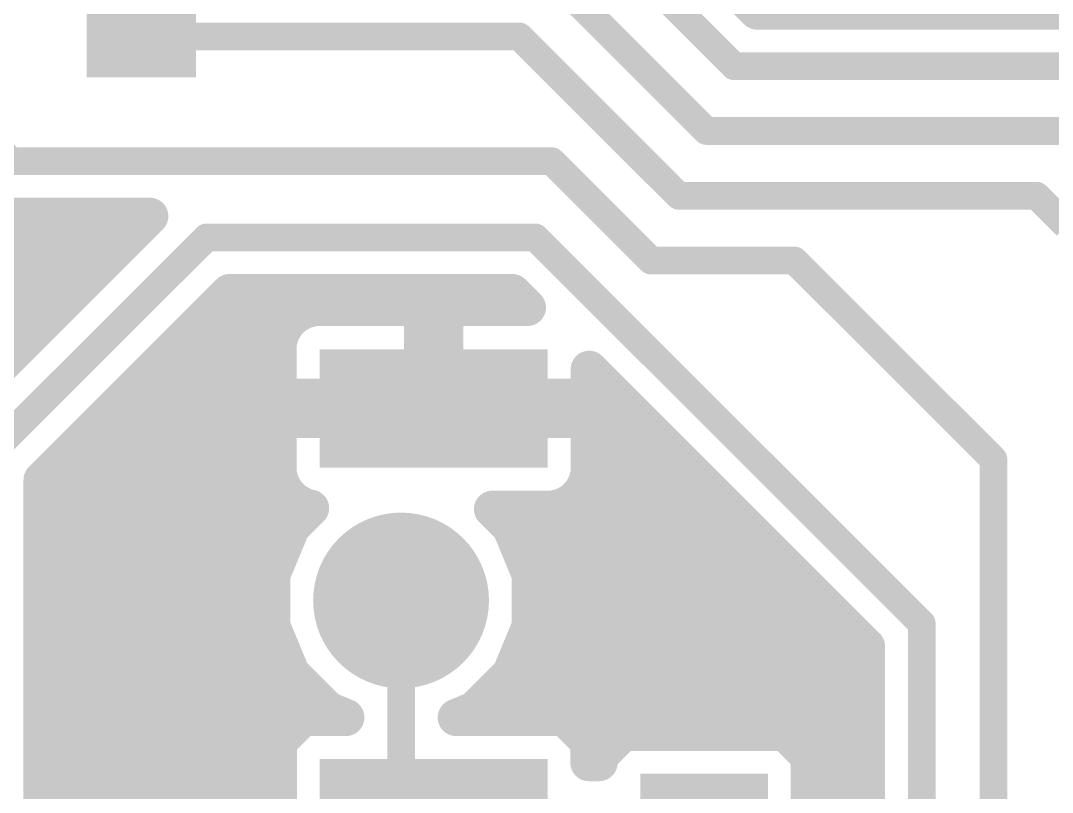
# Model space of a CAD drawing. Extents: x -40.6 to 40.6, y -25.6 to 25.6.
# Drawn here: x -33.74 to -22.42, y 5.08 to 13.56 of the extents above; entities that cross this region are included whole.
import ezdxf

# ---------------------------------------------------------------- set-up
doc = ezdxf.new("R2010")
doc.units = 0
doc.layers.add('1', color=22, linetype='CONTINUOUS')
doc.layers.add('18', color=82, linetype='CONTINUOUS')

# ---------------------------------------------------------------- blocks, each defined once
blk = doc.blocks.new('RECT')
blk.add_solid([(-0.5, -0.5), (0.5, -0.5), (-0.5, 0.5), (0.5, 0.5)])
blk = doc.blocks.new('ROUNDV')
at = {"const_width": 0.5}
blk.add_lwpolyline([(0, -0.25, 1), (0, 0.25, 1), (0, -0.25)], format="xyb", dxfattribs=at)

msp = doc.modelspace()

# ---------------------------------------------------------------- linework, layer by layer
at = {"layer": '1'}
for points, const_width in [([(-25.6572, 13.6612), (-28.8575, 16.8616)], 0.4064), ([(-29.1084, 16.256), (-25.908, 13.0556)], 0.3048), ([(-26.2128, 12.3444), (-28.6004, 14.732)], 0.3048), ([(-19.0023, 13.6612), (-25.6572, 13.6612)], 0.4064), ([(-33.8488, 12.0142), (-35.2178, 13.3832)], 0.3048), ([(-32.4178, 13.3832), (-29.055, 13.3832)], 0.3048), ([(-28.7248, 13.3832), (-29.055, 13.3832)], 0.3048), ([(-28.7248, 13.3832), (-28.2676, 13.3832)], 0.3048), ([(-28.2676, 13.3832), (-28.0924, 13.208)], 0.3048), ([(-26.5176, 11.6332), (-28.0924, 13.208)], 0.3048), ([(-25.908, 13.0556), (-25.7048, 13.0556)], 0.3048), ([(-19.2532, 13.0556), (-25.7048, 13.0556)], 0.3048), ([(-25.5524, 12.3444), (-26.2128, 12.3444)], 0.3048), ([(-19.939, 12.3444), (-25.5524, 12.3444)], 0.3048), ([(-31.9786, 12.0142), (-33.8488, 12.0142)], 0.3048), ([(-28.3718, 12.0142), (-31.9786, 12.0142)], 0.3048), ([(-28.3718, 12.0142), (-27.9146, 12.0142)], 0.3048), ([(-27.9146, 12.0142), (-27.8638, 11.9634)], 0.3048), ([(-26.8224, 10.922), (-27.8638, 11.9634)], 0.3048), ([(-25.9842, 11.6332), (-26.5176, 11.6332)], 0.3048), ([(-22.5898, 11.6332), (-25.9842, 11.6332)], 0.3048), ([(-22.4628, 11.5062), (-22.5898, 11.6332)], 0.3048), ([(-35.5084, 11.3792), (-32.3524, 11.3792)], 0.4064), ([(-32.323, 11.4086), (-34.7178, 9.0138)], 0.4064), ([(-34.0996, 11.4086), (-32.323, 11.4086)], 0.4064), ([(-22.2596, 11.303), (-22.4628, 11.5062)], 0.3048), ([(-34.1122, 8.763), (-31.6992, 11.176)], 0.3048), ([(-31.6992, 11.176), (-28.6004, 11.176)], 0.3048), ([(-28.6004, 11.176), (-28.0924, 11.176)], 0.3048), ([(-28.0924, 11.176), (-27.0256, 10.1092)], 0.3048), ([(-40.3519, 10.9728), (-32.7588, 10.9728)], 0.4064), ([(-26.7208, 10.922), (-26.8224, 10.922)], 0.3048), ([(-25.2476, 10.922), (-26.7208, 10.922)], 0.3048), ([(-25.1206, 10.795), (-25.2476, 10.922)], 0.3048), ([(-24.9682, 10.6426), (-25.1206, 10.795)], 0.3048), ([(-40.3519, 10.5664), (-33.1652, 10.5664)], 0.4064), ([(-33.5066, 8.5122), (-31.4484, 10.5704)], 0.4064), ([(-31.4524, 10.5664), (-28.3392, 10.5664)], 0.4064), ([(-31.4484, 10.5704), (-28.3432, 10.5704)], 0.4064), ([(-28.3432, 10.5704), (-28.1782, 10.4054)], 0.4064), ([(-24.9682, 10.6426), (-23.2283, 8.9027)], 0.3048), ([(-30.6343, 10.3742), (-30.7385, 10.314)], 0.4064), ([(-30.518, 10.4054), (-30.6343, 10.3742)], 0.4064), ([(-29.3296, 10.4054), (-30.518, 10.4054)], 0.4064), ([(-29.3296, 9.42), (-29.3296, 10.4054)], 0.4064), ([(-28.1782, 10.4054), (-29.086, 10.4054)], 0.4064), ([(-29.086, 10.4054), (-29.086, 9.42)], 0.4064), ([(-30.8237, 10.2289), (-30.8838, 10.1247)], 0.4064), ([(-30.7385, 10.314), (-30.8237, 10.2289)], 0.4064), ([(-36.7722, 10.16), (-33.5716, 10.16)], 0.4064), ([(-31.8588, 10.16), (-30.8634, 10.16)], 0.4064), ([(-30.8838, 10.1247), (-30.915, 10.0084)], 0.4064), ([(-29.3296, 10.16), (-29.086, 10.16)], 0.4064), ([(-30.915, 10.0084), (-30.915, 9.42)], 0.4064), ([(-24.9174, 8.001), (-27.0256, 10.1092)], 0.3048), ([(-32.2652, 9.7536), (-30.915, 9.7536)], 0.4064), ([(-29.3296, 9.7536), (-29.086, 9.7536)], 0.4064), ([(-27.5006, 9.42), (-27.5006, 9.7278)], 0.4064), ([(-27.5006, 9.7278), (-25.523, 7.7502)], 0.4064), ([(-32.6716, 9.3472), (-29.3296, 9.3472)], 0.4064), ([(-30.915, 9.42), (-29.3296, 9.42)], 0.4064), ([(-29.086, 9.42), (-29.3296, 9.42)], 0.4064), ([(-29.3296, 9.42), (-29.3296, 9.1764)], 0.4064), ([(-29.086, 9.1764), (-29.086, 9.42)], 0.4064), ([(-29.086, 9.42), (-27.5006, 9.42)], 0.4064), ([(-29.086, 9.3472), (-27.12, 9.3472)], 0.4064), ([(-31.0624, 9.2982), (-31.9786, 8.382)], 0.3048), ([(-29.2078, 9.2982), (-31.0624, 9.2982)], 0.3048), ([(-29.3296, 9.1764), (-30.915, 9.1764)], 0.4064), ([(-30.915, 9.1764), (-30.915, 8.588)], 0.4064), ([(-27.5006, 9.1764), (-29.086, 9.1764)], 0.4064), ([(-27.5006, 8.588), (-27.5006, 9.1764)], 0.4064), ([(-33.078, 8.9408), (-30.915, 8.9408)], 0.4064), ([(-27.5006, 8.9408), (-26.7136, 8.9408)], 0.4064), ([(-23.2283, 8.9027), (-23.1648, 8.8392)], 0.3048), ([(-23.0632, 8.7376), (-23.2283, 8.9027)], 0.3048), ([(-23.0632, 2.8956), (-23.0632, 8.7376)], 0.3048), ([(-33.4844, 8.5344), (-30.9006, 8.5344)], 0.4064), ([(-30.915, 8.588), (-30.8838, 8.4717)], 0.4064), ([(-27.5318, 8.4717), (-27.5006, 8.588)], 0.4064), ([(-27.515, 8.5344), (-26.3072, 8.5344)], 0.4064), ([(-33.5066, -21.2058), (-33.5066, 8.5122)], 0.4064), ([(-30.8838, 8.4717), (-30.8237, 8.3675)], 0.4064), ([(-27.5919, 8.3675), (-27.5318, 8.4717)], 0.4064), ([(-31.9786, 8.382), (-31.9786, 2.1336)], 0.3048), ([(-30.8237, 8.3675), (-30.7385, 8.2823)], 0.4064), ([(-27.6771, 8.2823), (-27.5919, 8.3675)], 0.4064), ([(-30.558, 8.2017), (-30.7681, 7.9917)], 0.4064), ([(-30.7385, 8.2823), (-30.6343, 8.2222)], 0.4064), ([(-30.6343, 8.2222), (-30.558, 8.2017)], 0.4064), ([(-28.3631, 7.9917), (-28.5625, 8.191)], 0.4064), ([(-28.5625, 8.191), (-27.8976, 8.191)], 0.4064), ([(-27.8976, 8.191), (-27.7813, 8.2222)], 0.4064), ([(-27.7813, 8.2222), (-27.6771, 8.2823)], 0.4064), ([(-33.5066, 8.128), (-30.6317, 8.128)], 0.4064), ([(-28.4995, 8.128), (-25.9008, 8.128)], 0.4064), ([(-30.7681, 7.9917), (-30.984, 7.4703)], 0.4064), ([(-28.1472, 7.4703), (-28.3631, 7.9917)], 0.4064), ([(-23.8506, 6.9342), (-24.9174, 8.001)], 0.3048), ([(-25.523, 7.7502), (-24.4562, 6.6833)], 0.4064), ([(-33.5066, 7.7216), (-30.8799, 7.7216)], 0.4064), ([(-28.2513, 7.7216), (-25.4944, 7.7216)], 0.4064), ([(-30.984, 7.4703), (-30.984, 6.9061)], 0.4064), ([(-28.1472, 6.9061), (-28.1472, 7.4703)], 0.4064), ([(-33.5066, 7.3152), (-30.984, 7.3152)], 0.4064), ([(-28.1472, 7.3152), (-25.088, 7.3152)], 0.4064), ([(-29.5656, 7.1882), (-29.5656, 5.156)], 0.3048), ([(-33.5066, 6.9088), (-30.984, 6.9088)], 0.4064), ([(-30.984, 6.9061), (-30.7681, 6.3847)], 0.4064), ([(-28.3631, 6.3847), (-28.1472, 6.9061)], 0.4064), ([(-28.1472, 6.9088), (-24.6816, 6.9088)], 0.4064), ([(-23.8506, 6.7564), (-23.8506, 6.9342)], 0.3048), ([(-23.8506, 0.2286), (-23.8506, 6.7564)], 0.3048), ([(-24.4562, 6.6833), (-24.4562, 0.446)], 0.4064), ([(-33.5066, 6.5024), (-30.8168, 6.5024)], 0.4064), ([(-28.3144, 6.5024), (-24.4562, 6.5024)], 0.4064), ([(-30.7681, 6.3847), (-30.3691, 5.9857)], 0.4064), ([(-28.7621, 5.9857), (-28.3631, 6.3847)], 0.4064), ([(-33.5066, 6.096), (-30.4793, 6.096)], 0.4064), ([(-28.6519, 6.096), (-24.4562, 6.096)], 0.4064), ([(-30.3691, 5.9857), (-30.1712, 5.9038)], 0.4064), ([(-28.96, 5.9038), (-28.7621, 5.9857)], 0.4064), ([(-30.6455, 5.9014), (-30.911, 5.6359)], 0.4064), ([(-30.1712, 5.9014), (-30.6455, 5.9014)], 0.4064), ([(-30.1712, 5.9038), (-30.1712, 5.9014)], 0.4064), ([(-28.96, 5.9014), (-28.96, 5.9038)], 0.4064), ([(-27.7701, 5.9014), (-28.96, 5.9014)], 0.4064), ([(-27.5046, 5.6359), (-27.7701, 5.9014)], 0.4064), ([(-33.5066, 5.6896), (-30.8573, 5.6896)], 0.4064), ([(-27.5583, 5.6896), (-27.1741, 5.6896)], 0.4064), ([(-27.1259, 5.7378), (-27.3914, 5.4723)], 0.4064), ([(-25.3505, 5.7378), (-27.1259, 5.7378)], 0.4064), ([(-25.085, 5.4723), (-25.3505, 5.7378)], 0.4064), ([(-25.3023, 5.6896), (-24.4562, 5.6896)], 0.4064), ([(-30.911, 5.6359), (-30.911, 3.9605)], 0.4064), ([(-27.5046, 5.4062), (-27.5046, 5.6359)], 0.4064), ([(-27.3914, 5.4723), (-27.3914, 5.4062)], 0.4064), ([(-25.085, 4.0969), (-25.085, 5.4723)], 0.4064), ([(-27.3914, 5.4062), (-27.5046, 5.4062)], 0.4064), ([(-33.5066, 5.2832), (-30.911, 5.2832)], 0.4064), ([(-25.085, 5.2832), (-24.4562, 5.2832)], 0.4064), ([(-29.5656, 5.156), (-29.2078, 4.7982)], 0.3048), ([(-33.5066, 4.8768), (-30.911, 4.8768)], 0.4064), ([(-25.085, 4.8768), (-24.4562, 4.8768)], 0.4064)]:
    msp.add_lwpolyline(points, dxfattribs=dict(at, const_width=const_width))
for points, const_width in [([(-25.6572, 13.7628, 1), (-25.6572, 13.5596)], 0.2032), ([(-25.729, 13.5894, 1), (-25.5853, 13.733)], 0.2032), ([(-32.4178, 13.4594, 1), (-32.4178, 13.307)], 0.1524), ([(-29.055, 13.4594, 1), (-29.055, 13.307)], 0.1524), ([(-29.055, 13.307, 1), (-29.055, 13.4594)], 0.1524), ([(-28.7248, 13.4594, 1), (-28.7248, 13.307)], 0.1524), ([(-28.7248, 13.307, 1), (-28.7248, 13.4594)], 0.1524), ([(-28.2137, 13.4371, 1), (-28.3215, 13.3293)], 0.1524), ([(-28.2676, 13.307, 1), (-28.2676, 13.4594)], 0.1524), ([(-28.0385, 13.2619, 1), (-28.1463, 13.1541)], 0.1524), ([(-28.1463, 13.1541, 1), (-28.0385, 13.2619)], 0.1524), ([(-25.908, 13.1318, 1), (-25.908, 12.9794)], 0.1524), ([(-25.9619, 13.0017, 1), (-25.8541, 13.1095)], 0.1524), ([(-25.7048, 13.1318, 1), (-25.7048, 12.9794)], 0.1524), ([(-25.7048, 12.9794, 1), (-25.7048, 13.1318)], 0.1524), ([(-26.2128, 12.4206, 1), (-26.2128, 12.2682)], 0.1524), ([(-26.2667, 12.2905, 1), (-26.1589, 12.3983)], 0.1524), ([(-25.5524, 12.4206, 1), (-25.5524, 12.2682)], 0.1524), ([(-25.5524, 12.2682, 1), (-25.5524, 12.4206)], 0.1524), ([(-33.9027, 11.9603, 1), (-33.7949, 12.0681)], 0.1524), ([(-31.9786, 12.0904, 1), (-31.9786, 11.938)], 0.1524), ([(-31.9786, 11.938, 1), (-31.9786, 12.0904)], 0.1524), ([(-28.3718, 12.0904, 1), (-28.3718, 11.938)], 0.1524), ([(-28.3718, 11.938, 1), (-28.3718, 12.0904)], 0.1524), ([(-27.8607, 12.0681, 1), (-27.9685, 11.9603)], 0.1524), ([(-27.9146, 11.938, 1), (-27.9146, 12.0904)], 0.1524), ([(-27.8099, 12.0173, 1), (-27.9177, 11.9095)], 0.1524), ([(-27.9177, 11.9095, 1), (-27.8099, 12.0173)], 0.1524), ([(-26.5176, 11.7094, 1), (-26.5176, 11.557)], 0.1524), ([(-25.9842, 11.7094, 1), (-25.9842, 11.557)], 0.1524), ([(-25.9842, 11.557, 1), (-25.9842, 11.7094)], 0.1524), ([(-22.5359, 11.6871, 1), (-22.6437, 11.5793)], 0.1524), ([(-22.5898, 11.557, 1), (-22.5898, 11.7094)], 0.1524), ([(-26.5715, 11.5793, 1), (-26.4637, 11.6871)], 0.1524), ([(-32.2512, 11.3368, 1), (-32.3949, 11.4804)], 0.2032), ([(-32.3524, 11.2776, 1), (-32.3524, 11.4808)], 0.2032), ([(-32.323, 11.307, 1), (-32.323, 11.5102)], 0.2032), ([(-22.4089, 11.5601, 1), (-22.5167, 11.4523)], 0.1524), ([(-22.5167, 11.4523, 1), (-22.4089, 11.5601)], 0.1524), ([(-31.6992, 11.2522, 1), (-31.6992, 11.0998)], 0.1524), ([(-31.6453, 11.1221, 1), (-31.7531, 11.2299)], 0.1524), ([(-28.6004, 11.2522, 1), (-28.6004, 11.0998)], 0.1524), ([(-28.6004, 11.0998, 1), (-28.6004, 11.2522)], 0.1524), ([(-28.0385, 11.2299, 1), (-28.1463, 11.1221)], 0.1524), ([(-28.0924, 11.0998, 1), (-28.0924, 11.2522)], 0.1524), ([(-32.7588, 10.8712, 1), (-32.7588, 11.0744)], 0.2032), ([(-26.8224, 10.9982, 1), (-26.8224, 10.8458)], 0.1524), ([(-26.8763, 10.8681, 1), (-26.7685, 10.9759)], 0.1524), ([(-26.7208, 10.9982, 1), (-26.7208, 10.8458)], 0.1524), ([(-26.7208, 10.8458, 1), (-26.7208, 10.9982)], 0.1524), ([(-25.1937, 10.9759, 1), (-25.3015, 10.8681)], 0.1524), ([(-25.2476, 10.8458, 1), (-25.2476, 10.9982)], 0.1524), ([(-25.0667, 10.8489, 1), (-25.1745, 10.7411)], 0.1524), ([(-25.1745, 10.7411, 1), (-25.0667, 10.8489)], 0.1524), ([(-33.1652, 10.4648, 1), (-33.1652, 10.668)], 0.2032), ([(-31.4524, 10.668, 1), (-31.4524, 10.4648)], 0.2032), ([(-31.4484, 10.672, 1), (-31.4484, 10.4688)], 0.2032), ([(-31.3765, 10.4986, 1), (-31.5202, 10.6422)], 0.2032), ([(-28.2714, 10.6422, 1), (-28.4151, 10.4986)], 0.2032), ([(-28.3432, 10.4688, 1), (-28.3432, 10.672)], 0.2032), ([(-28.3392, 10.4648, 1), (-28.3392, 10.668)], 0.2032), ([(-24.9143, 10.6965, 1), (-25.0221, 10.5887)], 0.1524), ([(-25.0221, 10.5887, 1), (-24.9143, 10.6965)], 0.1524), ([(-30.6606, 10.4724, 1), (-30.608, 10.2761)], 0.2032), ([(-30.5835, 10.2863, 1), (-30.6851, 10.4622)], 0.2032), ([(-30.518, 10.507, 1), (-30.518, 10.3038)], 0.2032), ([(-30.4917, 10.3073, 1), (-30.5443, 10.5035)], 0.2032), ([(-29.228, 10.4054, 1), (-29.4312, 10.4054)], 0.2032), ([(-29.3296, 10.3038, 1), (-29.3296, 10.507)], 0.2032), ([(-29.086, 10.507, 1), (-29.086, 10.3038)], 0.2032), ([(-28.9844, 10.4054, 1), (-29.1876, 10.4054)], 0.2032), ([(-28.2501, 10.3336, 1), (-28.1064, 10.4772)], 0.2032), ([(-28.1782, 10.3038, 1), (-28.1782, 10.507)], 0.2032), ([(-30.7357, 10.1781, 1), (-30.9116, 10.2797)], 0.2032), ([(-30.7893, 10.402, 1), (-30.6877, 10.2261)], 0.2032), ([(-30.6667, 10.2422, 1), (-30.8104, 10.3859)], 0.2032), ([(-33.5716, 10.0584, 1), (-33.5716, 10.2616)], 0.2032), ([(-31.8588, 10.2616, 1), (-31.8588, 10.0584)], 0.2032), ([(-30.7857, 10.0984, 1), (-30.982, 10.151)], 0.2032), ([(-30.8955, 10.3008, 1), (-30.7518, 10.1571)], 0.2032), ([(-30.8634, 10.0584, 1), (-30.8634, 10.2616)], 0.2032), ([(-29.3296, 10.2616, 1), (-29.3296, 10.0584)], 0.2032), ([(-29.086, 10.0584, 1), (-29.086, 10.2616)], 0.2032), ([(-30.8134, 10.0084, 1), (-31.0166, 10.0084)], 0.2032), ([(-30.9718, 10.1755, 1), (-30.7959, 10.0739)], 0.2032), ([(-26.9717, 10.1631, 1), (-27.0795, 10.0553)], 0.1524), ([(-27.0795, 10.0553, 1), (-26.9717, 10.1631)], 0.1524), ([(-31.0131, 10.0347, 1), (-30.8169, 9.9821)], 0.2032), ([(-32.2652, 9.8552, 1), (-32.2652, 9.652)], 0.2032), ([(-30.915, 9.652, 1), (-30.915, 9.8552)], 0.2032), ([(-29.3296, 9.8552, 1), (-29.3296, 9.652)], 0.2032), ([(-29.086, 9.652, 1), (-29.086, 9.8552)], 0.2032), ([(-27.399, 9.7278, 1), (-27.6022, 9.7278)], 0.2032), ([(-27.4288, 9.7996, 1), (-27.5724, 9.6559)], 0.2032), ([(-32.6716, 9.4488, 1), (-32.6716, 9.2456)], 0.2032), ([(-30.915, 9.5216, 1), (-30.915, 9.3184)], 0.2032), ([(-31.0166, 9.42, 1), (-30.8134, 9.42)], 0.2032), ([(-29.3296, 9.5216, 1), (-29.3296, 9.3184)], 0.2032), ([(-29.228, 9.42, 1), (-29.4312, 9.42)], 0.2032), ([(-29.4312, 9.42, 1), (-29.228, 9.42)], 0.2032), ([(-29.3296, 9.3184, 1), (-29.3296, 9.5216)], 0.2032), ([(-29.3296, 9.2456, 1), (-29.3296, 9.4488)], 0.2032), ([(-28.9844, 9.42, 1), (-29.1876, 9.42)], 0.2032), ([(-29.086, 9.5216, 1), (-29.086, 9.3184)], 0.2032), ([(-29.086, 9.4488, 1), (-29.086, 9.2456)], 0.2032), ([(-29.1876, 9.42, 1), (-28.9844, 9.42)], 0.2032), ([(-29.086, 9.3184, 1), (-29.086, 9.5216)], 0.2032), ([(-27.6022, 9.42, 1), (-27.399, 9.42)], 0.2032), ([(-27.5006, 9.3184, 1), (-27.5006, 9.5216)], 0.2032), ([(-27.12, 9.2456, 1), (-27.12, 9.4488)], 0.2032), ([(-31.0624, 9.3744, 1), (-31.0624, 9.222)], 0.1524), ([(-31.0085, 9.2443, 1), (-31.1163, 9.3521)], 0.1524), ([(-29.2078, 9.222, 1), (-29.2078, 9.3744)], 0.1524), ([(-30.915, 9.278, 1), (-30.915, 9.0748)], 0.2032), ([(-30.8134, 9.1764, 1), (-31.0166, 9.1764)], 0.2032), ([(-29.3296, 9.0748, 1), (-29.3296, 9.278)], 0.2032), ([(-29.086, 9.278, 1), (-29.086, 9.0748)], 0.2032), ([(-27.399, 9.1764, 1), (-27.6022, 9.1764)], 0.2032), ([(-27.5006, 9.0748, 1), (-27.5006, 9.278)], 0.2032), ([(-29.4312, 9.1764, 1), (-29.228, 9.1764)], 0.2032), ([(-29.1876, 9.1764, 1), (-28.9844, 9.1764)], 0.2032), ([(-33.078, 9.0424, 1), (-33.078, 8.8392)], 0.2032), ([(-30.915, 8.8392, 1), (-30.915, 9.0424)], 0.2032), ([(-27.5006, 9.0424, 1), (-27.5006, 8.8392)], 0.2032), ([(-26.7136, 8.8392, 1), (-26.7136, 9.0424)], 0.2032), ([(-23.1744, 8.9566, 1), (-23.2822, 8.8488)], 0.1524), ([(-23.1744, 8.9566, 1), (-23.2822, 8.8488)], 0.1524), ([(-23.2822, 8.8488, 1), (-23.1744, 8.9566)], 0.1524), ([(-23.2187, 8.7853, 1), (-23.1109, 8.8931)], 0.1524), ([(-22.987, 8.7376, 1), (-23.1394, 8.7376)], 0.1524), ([(-23.1171, 8.6837, 1), (-23.0093, 8.7915)], 0.1524), ([(-33.4844, 8.636, 1), (-33.4844, 8.4328)], 0.2032), ([(-30.8169, 8.6143, 1), (-31.0131, 8.5617)], 0.2032), ([(-30.9006, 8.4328, 1), (-30.9006, 8.636)], 0.2032), ([(-27.515, 8.636, 1), (-27.515, 8.4328)], 0.2032), ([(-27.4025, 8.5617, 1), (-27.5987, 8.6143)], 0.2032), ([(-26.3072, 8.4328, 1), (-26.3072, 8.636)], 0.2032), ([(-33.405, 8.5122, 1), (-33.6082, 8.5122)], 0.2032), ([(-33.5784, 8.584, 1), (-33.4348, 8.4403)], 0.2032), ([(-31.0166, 8.588, 1), (-30.8134, 8.588)], 0.2032), ([(-30.7959, 8.5225, 1), (-30.9718, 8.4209)], 0.2032), ([(-27.4438, 8.4209, 1), (-27.6197, 8.5225)], 0.2032), ([(-27.6022, 8.588, 1), (-27.399, 8.588)], 0.2032), ([(-31.9024, 8.382, 1), (-32.0548, 8.382)], 0.1524), ([(-32.0325, 8.4359, 1), (-31.9247, 8.3281)], 0.1524), ([(-30.982, 8.4454, 1), (-30.7857, 8.498)], 0.2032), ([(-30.7518, 8.4393, 1), (-30.8955, 8.2956)], 0.2032), ([(-30.9116, 8.3167, 1), (-30.7357, 8.4183)], 0.2032), ([(-27.6799, 8.4183, 1), (-27.504, 8.3167)], 0.2032), ([(-27.5201, 8.2956, 1), (-27.6638, 8.4393)], 0.2032), ([(-27.6299, 8.498, 1), (-27.4336, 8.4454)], 0.2032), ([(-30.6877, 8.3703, 1), (-30.7893, 8.1944)], 0.2032), ([(-30.8104, 8.2105, 1), (-30.6667, 8.3542)], 0.2032), ([(-30.608, 8.3203, 1), (-30.6606, 8.124)], 0.2032), ([(-30.6851, 8.1342, 1), (-30.5835, 8.3101)], 0.2032), ([(-30.4862, 8.1299, 1), (-30.6298, 8.2736)], 0.2032), ([(-30.5843, 8.1036, 1), (-30.5317, 8.2999)], 0.2032), ([(-28.5625, 8.2926, 1), (-28.5625, 8.0894)], 0.2032), ([(-28.4906, 8.2628, 1), (-28.6343, 8.1192)], 0.2032), ([(-27.9239, 8.2891, 1), (-27.8713, 8.0929)], 0.2032), ([(-27.8976, 8.0894, 1), (-27.8976, 8.2926)], 0.2032), ([(-27.8321, 8.3101, 1), (-27.7305, 8.1342)], 0.2032), ([(-27.755, 8.124, 1), (-27.8076, 8.3203)], 0.2032), ([(-27.7489, 8.3542, 1), (-27.6052, 8.2105)], 0.2032), ([(-27.6263, 8.1944, 1), (-27.7279, 8.3703)], 0.2032), ([(-33.5066, 8.2296, 1), (-33.5066, 8.0264)], 0.2032), ([(-30.6317, 8.0264, 1), (-30.6317, 8.2296)], 0.2032), ([(-28.4995, 8.2296, 1), (-28.4995, 8.0264)], 0.2032), ([(-25.9008, 8.0264, 1), (-25.9008, 8.2296)], 0.2032), ([(-30.8399, 8.0635, 1), (-30.6962, 7.9198)], 0.2032), ([(-30.6742, 7.9528, 1), (-30.8619, 8.0305)], 0.2032), ([(-28.2693, 8.0305, 1), (-28.457, 7.9528)], 0.2032), ([(-28.435, 7.9198, 1), (-28.2913, 8.0635)], 0.2032), ([(-24.8635, 8.0549, 1), (-24.9713, 7.9471)], 0.1524), ([(-24.9713, 7.9471, 1), (-24.8635, 8.0549)], 0.1524), ([(-25.4512, 7.822, 1), (-25.5948, 7.6783)], 0.2032), ([(-33.5066, 7.8232, 1), (-33.5066, 7.62)], 0.2032), ([(-30.8799, 7.62, 1), (-30.8799, 7.8232)], 0.2032), ([(-28.2513, 7.8232, 1), (-28.2513, 7.62)], 0.2032), ([(-25.5948, 7.6783, 1), (-25.4512, 7.822)], 0.2032), ([(-25.4944, 7.62, 1), (-25.4944, 7.8232)], 0.2032), ([(-30.8824, 7.4703, 1), (-31.0856, 7.4703)], 0.2032), ([(-31.0779, 7.5092, 1), (-30.8901, 7.4315)], 0.2032), ([(-28.0456, 7.4703, 1), (-28.2488, 7.4703)], 0.2032), ([(-28.2411, 7.4315, 1), (-28.0533, 7.5092)], 0.2032), ([(-33.5066, 7.4168, 1), (-33.5066, 7.2136)], 0.2032), ([(-30.984, 7.2136, 1), (-30.984, 7.4168)], 0.2032), ([(-28.1472, 7.4168, 1), (-28.1472, 7.2136)], 0.2032), ([(-25.088, 7.2136, 1), (-25.088, 7.4168)], 0.2032), ([(-29.4894, 7.1882, 1), (-29.6418, 7.1882)], 0.1524), ([(-33.5066, 7.0104, 1), (-33.5066, 6.8072)], 0.2032), ([(-30.8901, 6.9449, 1), (-31.0779, 6.8672)], 0.2032), ([(-30.984, 6.8072, 1), (-30.984, 7.0104)], 0.2032), ([(-28.1472, 7.0104, 1), (-28.1472, 6.8072)], 0.2032), ([(-28.0533, 6.8672, 1), (-28.2411, 6.9449)], 0.2032), ([(-24.6816, 6.8072, 1), (-24.6816, 7.0104)], 0.2032), ([(-23.7744, 6.9342, 1), (-23.9268, 6.9342)], 0.1524), ([(-23.9045, 6.8803, 1), (-23.7967, 6.9881)], 0.1524), ([(-31.0856, 6.9061, 1), (-30.8824, 6.9061)], 0.2032), ([(-28.2488, 6.9061, 1), (-28.0456, 6.9061)], 0.2032), ([(-23.7744, 6.7564, 1), (-23.9268, 6.7564)], 0.1524), ([(-24.3546, 6.6833, 1), (-24.5578, 6.6833)], 0.2032), ([(-24.528, 6.6115, 1), (-24.3844, 6.7552)], 0.2032), ([(-23.9268, 6.7564, 1), (-23.7744, 6.7564)], 0.1524), ([(-33.5066, 6.604, 1), (-33.5066, 6.4008)], 0.2032), ([(-30.8168, 6.4008, 1), (-30.8168, 6.604)], 0.2032), ([(-28.3144, 6.604, 1), (-28.3144, 6.4008)], 0.2032), ([(-24.4562, 6.4008, 1), (-24.4562, 6.604)], 0.2032), ([(-30.6962, 6.4566, 1), (-30.8399, 6.3129)], 0.2032), ([(-28.2913, 6.3129, 1), (-28.435, 6.4566)], 0.2032), ([(-30.8619, 6.3459, 1), (-30.6742, 6.4236)], 0.2032), ([(-28.457, 6.4236, 1), (-28.2693, 6.3459)], 0.2032), ([(-33.5066, 6.1976, 1), (-33.5066, 5.9944)], 0.2032), ([(-30.4793, 5.9944, 1), (-30.4793, 6.1976)], 0.2032), ([(-28.6519, 6.1976, 1), (-28.6519, 5.9944)], 0.2032), ([(-24.4562, 5.9944, 1), (-24.4562, 6.1976)], 0.2032), ([(-30.3302, 6.0796, 1), (-30.4079, 5.8919)], 0.2032), ([(-30.4409, 5.9139, 1), (-30.2972, 6.0576)], 0.2032), ([(-28.834, 6.0576, 1), (-28.6903, 5.9139)], 0.2032), ([(-28.7233, 5.8919, 1), (-28.801, 6.0796)], 0.2032), ([(-30.6455, 6.003, 1), (-30.6455, 5.7998)], 0.2032), ([(-30.5737, 5.8296, 1), (-30.7174, 5.9732)], 0.2032), ([(-30.0696, 5.9038, 1), (-30.2728, 5.9038)], 0.2032), ([(-30.2728, 5.9014, 1), (-30.0696, 5.9014)], 0.2032), ([(-30.2101, 5.8099, 1), (-30.1323, 5.9976)], 0.2032), ([(-30.1712, 5.7998, 1), (-30.1712, 6.003)], 0.2032), ([(-28.8584, 5.9038, 1), (-29.0616, 5.9038)], 0.2032), ([(-28.96, 6.003, 1), (-28.96, 5.7998)], 0.2032), ([(-28.9989, 5.9976, 1), (-28.9211, 5.8099)], 0.2032), ([(-29.0616, 5.9014, 1), (-28.8584, 5.9014)], 0.2032), ([(-27.6982, 5.9732, 1), (-27.8419, 5.8296)], 0.2032), ([(-27.7701, 5.7998, 1), (-27.7701, 6.003)], 0.2032), ([(-33.5066, 5.7912, 1), (-33.5066, 5.588)], 0.2032), ([(-30.8573, 5.588, 1), (-30.8573, 5.7912)], 0.2032), ([(-27.5583, 5.7912, 1), (-27.5583, 5.588)], 0.2032), ([(-27.1259, 5.8394, 1), (-27.1259, 5.6362)], 0.2032), ([(-27.0541, 5.666, 1), (-27.1978, 5.8096)], 0.2032), ([(-27.1741, 5.588, 1), (-27.1741, 5.7912)], 0.2032), ([(-25.2786, 5.8096, 1), (-25.4223, 5.666)], 0.2032), ([(-25.3023, 5.7912, 1), (-25.3023, 5.588)], 0.2032), ([(-25.3505, 5.6362, 1), (-25.3505, 5.8394)], 0.2032), ([(-24.4562, 5.588, 1), (-24.4562, 5.7912)], 0.2032), ([(-30.8094, 5.6359, 1), (-31.0126, 5.6359)], 0.2032), ([(-30.9828, 5.7078, 1), (-30.8392, 5.5641)], 0.2032), ([(-27.403, 5.6359, 1), (-27.6062, 5.6359)], 0.2032), ([(-27.5764, 5.5641, 1), (-27.4328, 5.7078)], 0.2032), ([(-27.2898, 5.4723, 1), (-27.493, 5.4723)], 0.2032), ([(-24.9834, 5.4723, 1), (-25.1866, 5.4723)], 0.2032), ([(-27.5046, 5.5078, 1), (-27.5046, 5.3046)], 0.2032), ([(-27.4632, 5.5442, 1), (-27.3196, 5.4005)], 0.2032), ([(-27.3914, 5.3046, 1), (-27.3914, 5.5078)], 0.2032), ([(-25.1568, 5.4005, 1), (-25.0132, 5.5442)], 0.2032), ([(-33.5066, 5.3848, 1), (-33.5066, 5.1816)], 0.2032), ([(-30.911, 5.1816, 1), (-30.911, 5.3848)], 0.2032), ([(-27.6062, 5.4062, 1), (-27.403, 5.4062)], 0.2032), ([(-27.493, 5.4062, 1), (-27.2898, 5.4062)], 0.2032), ([(-25.085, 5.3848, 1), (-25.085, 5.1816)], 0.2032), ([(-24.4562, 5.1816, 1), (-24.4562, 5.3848)], 0.2032), ([(-29.5117, 5.2099, 1), (-29.6195, 5.1021)], 0.1524), ([(-29.6418, 5.156, 1), (-29.4894, 5.156)], 0.1524)]:
    msp.add_lwpolyline(points, format="xyb", dxfattribs=dict(at, const_width=const_width))

# ---------------------------------------------------------------- block references
at = {"layer": '1', "xscale": 1.2, "yscale": 0.9, "rotation": 180}
msp.add_blockref('RECT', (-32.4178, 13.3832), dxfattribs=at)
at = {"layer": '1', "xscale": 2.5, "yscale": 1.3}
for p in [(-29.2078, 9.2982), (-29.2078, 4.7982)]:
    msp.add_blockref('RECT', p, dxfattribs=at)
at = {"layer": '1', "yscale": 1.4, "rotation": 270}
msp.add_blockref('RECT', (-26.2382, 4.7846), dxfattribs=at)
at = {"layer": '18', "xscale": 1.9304, "yscale": 1.9304}
msp.add_blockref('ROUNDV', (-29.5656, 7.1882), dxfattribs=at)

doc.saveas('drawing.dxf')
